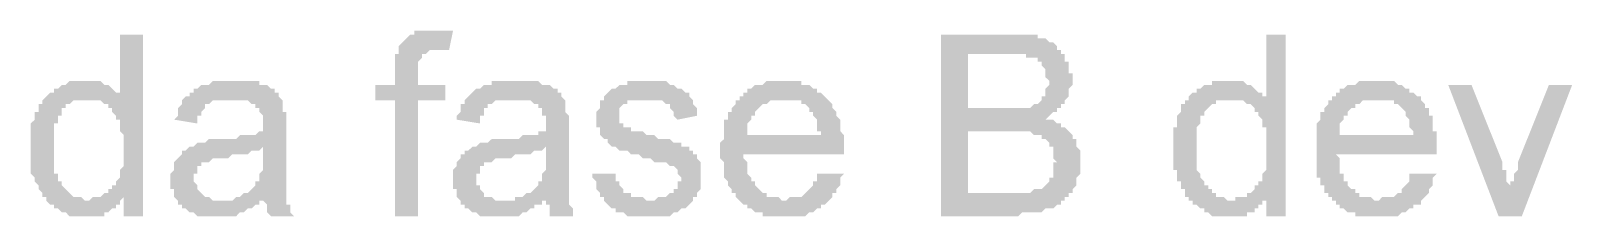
# Model space of a CAD drawing. Header units: millimetres. Extents: x 3949 to 6216, y -1987 to -943.
# Drawn here: x 4998.48 to 5017.91, y -1682.81 to -1680.47 of the extents above; entities that cross this region are included whole.
import ezdxf

# ---------------------------------------------------------------- set-up
doc = ezdxf.new("R2010")
doc.units = ezdxf.units.MM
doc.layers.add('PADRÃO DE ENTRADA', color=7, linetype='Continuous', lineweight=0)

msp = doc.modelspace()

# ---------------------------------------------------------------- hatches: boundary and pattern name
at = {"layer": 'PADRÃO DE ENTRADA', "transparency": 33554559}
h = msp.add_hatch(color=7, dxfattribs=at)
h.paths.add_polyline_path([(4999.65, -1682.81), (4999.65, -1682.566), (4999.601, -1682.615), (4999.601, -1682.615), (4999.601, -1682.664), (4999.552, -1682.664), (4999.552, -1682.712), (4999.503, -1682.712), (4999.503, -1682.712), (4999.455, -1682.761), (4999.455, -1682.761), (4999.406, -1682.761), (4999.406, -1682.81), (4999.357, -1682.81), (4999.308, -1682.81), (4999.308, -1682.81), (4999.259, -1682.81), (4999.259, -1682.81), (4999.21, -1682.81), (4999.162, -1682.81), (4999.162, -1682.81), (4999.113, -1682.81), (4999.064, -1682.81), (4999.064, -1682.81), (4999.015, -1682.81), (4998.966, -1682.81), (4998.966, -1682.81), (4998.918, -1682.761), (4998.918, -1682.761), (4998.869, -1682.761), (4998.82, -1682.712), (4998.82, -1682.712), (4998.82, -1682.712), (4998.771, -1682.712), (4998.771, -1682.664), (4998.722, -1682.664), (4998.722, -1682.664), (4998.673, -1682.615), (4998.673, -1682.615), (4998.673, -1682.566), (4998.625, -1682.566), (4998.625, -1682.517), (4998.576, -1682.468), (4998.576, -1682.468), (4998.576, -1682.419), (4998.576, -1682.419), (4998.527, -1682.371), (4998.527, -1682.371), (4998.527, -1682.322), (4998.527, -1682.322), (4998.478, -1682.273), (4998.478, -1682.224), (4998.478, -1682.224), (4998.478, -1682.175), (4998.478, -1682.127), (4998.478, -1682.127), (4998.478, -1682.078), (4998.478, -1682.029), (4998.478, -1682.029), (4998.478, -1681.98), (4998.478, -1681.98), (4998.478, -1681.931), (4998.478, -1681.882), (4998.478, -1681.882), (4998.478, -1681.834), (4998.478, -1681.785), (4998.478, -1681.785), (4998.478, -1681.736), (4998.478, -1681.687), (4998.478, -1681.687), (4998.478, -1681.638), (4998.527, -1681.59), (4998.527, -1681.59), (4998.527, -1681.541), (4998.527, -1681.541), (4998.527, -1681.492), (4998.576, -1681.492), (4998.576, -1681.443), (4998.576, -1681.394), (4998.625, -1681.394), (4998.625, -1681.345), (4998.625, -1681.345), (4998.673, -1681.297), (4998.673, -1681.297), (4998.722, -1681.248), (4998.722, -1681.248), (4998.771, -1681.248), (4998.771, -1681.199), (4998.771, -1681.199), (4998.82, -1681.199), (4998.869, -1681.15), (4998.869, -1681.15), (4998.918, -1681.15), (4998.918, -1681.15), (4998.966, -1681.101), (4999.015, -1681.101), (4999.015, -1681.101), (4999.064, -1681.101), (4999.064, -1681.101), (4999.113, -1681.101), (4999.162, -1681.101), (4999.162, -1681.101), (4999.21, -1681.101), (4999.21, -1681.101), (4999.259, -1681.101), (4999.308, -1681.101), (4999.308, -1681.101), (4999.357, -1681.101), (4999.406, -1681.15), (4999.406, -1681.15), (4999.406, -1681.15), (4999.455, -1681.15), (4999.503, -1681.199), (4999.503, -1681.199), (4999.552, -1681.248), (4999.552, -1681.248), (4999.601, -1681.248), (4999.601, -1681.297), (4999.601, -1681.297), (4999.601, -1681.297), (4999.601, -1680.515), (4999.894, -1680.515), (4999.894, -1682.81)], flags=0)
h.paths.add_polyline_path([(4998.771, -1681.98), (4998.771, -1681.98), (4998.771, -1682.029), (4998.771, -1682.078), (4998.771, -1682.127), (4998.771, -1682.127), (4998.771, -1682.175), (4998.771, -1682.224), (4998.771, -1682.224), (4998.771, -1682.273), (4998.82, -1682.273), (4998.82, -1682.322), (4998.82, -1682.322), (4998.82, -1682.371), (4998.869, -1682.371), (4998.869, -1682.419), (4998.869, -1682.419), (4998.869, -1682.419), (4998.918, -1682.468), (4998.918, -1682.468), (4998.966, -1682.517), (4998.966, -1682.517), (4999.015, -1682.566), (4999.015, -1682.566), (4999.064, -1682.566), (4999.113, -1682.566), (4999.113, -1682.566), (4999.162, -1682.615), (4999.162, -1682.615), (4999.21, -1682.615), (4999.21, -1682.615), (4999.259, -1682.566), (4999.308, -1682.566), (4999.308, -1682.566), (4999.357, -1682.566), (4999.357, -1682.566), (4999.406, -1682.517), (4999.406, -1682.517), (4999.455, -1682.517), (4999.455, -1682.468), (4999.503, -1682.468), (4999.503, -1682.419), (4999.552, -1682.419), (4999.552, -1682.419), (4999.552, -1682.371), (4999.552, -1682.371), (4999.601, -1682.322), (4999.601, -1682.322), (4999.601, -1682.273), (4999.601, -1682.224), (4999.601, -1682.224), (4999.65, -1682.175), (4999.65, -1682.127), (4999.65, -1682.127), (4999.65, -1682.078), (4999.65, -1682.029), (4999.65, -1681.98), (4999.65, -1681.98), (4999.65, -1681.931), (4999.65, -1681.882), (4999.65, -1681.882), (4999.65, -1681.834), (4999.65, -1681.785), (4999.65, -1681.785), (4999.601, -1681.736), (4999.601, -1681.687), (4999.601, -1681.687), (4999.601, -1681.638), (4999.601, -1681.59), (4999.552, -1681.59), (4999.552, -1681.541), (4999.552, -1681.541), (4999.552, -1681.541), (4999.503, -1681.492), (4999.503, -1681.492), (4999.503, -1681.443), (4999.455, -1681.443), (4999.455, -1681.394), (4999.406, -1681.394), (4999.406, -1681.394), (4999.357, -1681.345), (4999.357, -1681.345), (4999.308, -1681.345), (4999.259, -1681.345), (4999.259, -1681.345), (4999.21, -1681.345), (4999.21, -1681.345), (4999.21, -1681.345), (4999.162, -1681.345), (4999.113, -1681.345), (4999.113, -1681.345), (4999.064, -1681.345), (4999.015, -1681.345), (4999.015, -1681.345), (4998.966, -1681.394), (4998.966, -1681.394), (4998.918, -1681.394), (4998.918, -1681.443), (4998.869, -1681.443), (4998.869, -1681.492), (4998.869, -1681.492), (4998.869, -1681.541), (4998.82, -1681.541), (4998.82, -1681.541), (4998.82, -1681.59), (4998.82, -1681.638), (4998.771, -1681.638), (4998.771, -1681.687), (4998.771, -1681.687), (4998.771, -1681.736), (4998.771, -1681.785), (4998.771, -1681.785), (4998.771, -1681.834), (4998.771, -1681.882), (4998.771, -1681.931), (4998.771, -1681.931), (4998.771, -1681.98)], flags=0)
for points in [[(5003.067, -1682.81), (5003.067, -1681.345), (5002.823, -1681.345), (5002.823, -1681.15), (5003.067, -1681.15), (5003.067, -1680.955), (5003.067, -1680.906), (5003.067, -1680.857), (5003.067, -1680.857), (5003.067, -1680.808), (5003.067, -1680.76), (5003.116, -1680.76), (5003.116, -1680.711), (5003.116, -1680.711), (5003.116, -1680.662), (5003.116, -1680.662), (5003.165, -1680.613), (5003.165, -1680.613), (5003.214, -1680.564), (5003.214, -1680.564), (5003.263, -1680.515), (5003.263, -1680.515), (5003.263, -1680.515), (5003.311, -1680.515), (5003.311, -1680.467), (5003.36, -1680.467), (5003.36, -1680.467), (5003.409, -1680.467), (5003.458, -1680.467), (5003.507, -1680.467), (5003.507, -1680.467), (5003.555, -1680.467), (5003.555, -1680.467), (5003.604, -1680.467), (5003.604, -1680.467), (5003.653, -1680.467), (5003.702, -1680.467), (5003.702, -1680.467), (5003.751, -1680.467), (5003.8, -1680.467), (5003.8, -1680.467), (5003.751, -1680.711), (5003.702, -1680.711), (5003.702, -1680.711), (5003.653, -1680.711), (5003.653, -1680.711), (5003.604, -1680.711), (5003.604, -1680.711), (5003.555, -1680.711), (5003.507, -1680.711), (5003.507, -1680.711), (5003.458, -1680.76), (5003.458, -1680.76), (5003.409, -1680.76), (5003.409, -1680.76), (5003.409, -1680.808), (5003.409, -1680.808), (5003.36, -1680.857), (5003.36, -1680.857), (5003.36, -1680.906), (5003.36, -1680.955), (5003.36, -1680.955), (5003.36, -1681.15), (5003.702, -1681.15), (5003.702, -1681.345), (5003.36, -1681.345), (5003.36, -1682.81)], [(5005.557, -1682.273), (5005.85, -1682.273), (5005.85, -1682.273), (5005.85, -1682.322), (5005.85, -1682.371), (5005.899, -1682.371), (5005.899, -1682.419), (5005.899, -1682.419), (5005.948, -1682.468), (5005.948, -1682.468), (5005.948, -1682.517), (5005.997, -1682.517), (5005.997, -1682.517), (5006.045, -1682.517), (5006.045, -1682.566), (5006.094, -1682.566), (5006.094, -1682.566), (5006.143, -1682.566), (5006.143, -1682.566), (5006.192, -1682.566), (5006.241, -1682.615), (5006.289, -1682.615), (5006.289, -1682.615), (5006.338, -1682.615), (5006.338, -1682.615), (5006.387, -1682.566), (5006.436, -1682.566), (5006.436, -1682.566), (5006.485, -1682.566), (5006.485, -1682.566), (5006.534, -1682.517), (5006.534, -1682.517), (5006.582, -1682.517), (5006.582, -1682.468), (5006.631, -1682.468), (5006.631, -1682.419), (5006.631, -1682.419), (5006.631, -1682.371), (5006.68, -1682.371), (5006.68, -1682.322), (5006.68, -1682.322), (5006.631, -1682.273), (5006.631, -1682.224), (5006.631, -1682.224), (5006.582, -1682.175), (5006.582, -1682.175), (5006.582, -1682.175), (5006.534, -1682.175), (5006.534, -1682.175), (5006.485, -1682.127), (5006.485, -1682.127), (5006.436, -1682.127), (5006.387, -1682.127), (5006.338, -1682.127), (5006.289, -1682.078), (5006.289, -1682.078), (5006.241, -1682.078), (5006.192, -1682.078), (5006.143, -1682.029), (5006.143, -1682.029), (5006.094, -1682.029), (5006.045, -1682.029), (5006.045, -1682.029), (5005.997, -1681.98), (5005.948, -1681.98), (5005.948, -1681.98), (5005.899, -1681.98), (5005.899, -1681.98), (5005.899, -1681.98), (5005.85, -1681.931), (5005.85, -1681.931), (5005.85, -1681.931), (5005.801, -1681.931), (5005.752, -1681.882), (5005.752, -1681.882), (5005.752, -1681.834), (5005.704, -1681.834), (5005.704, -1681.834), (5005.655, -1681.785), (5005.655, -1681.785), (5005.655, -1681.736), (5005.655, -1681.687), (5005.606, -1681.687), (5005.606, -1681.638), (5005.606, -1681.59), (5005.606, -1681.59), (5005.606, -1681.59), (5005.606, -1681.541), (5005.606, -1681.492), (5005.606, -1681.492), (5005.655, -1681.443), (5005.655, -1681.394), (5005.655, -1681.394), (5005.655, -1681.345), (5005.704, -1681.345), (5005.704, -1681.297), (5005.704, -1681.297), (5005.752, -1681.248), (5005.752, -1681.248), (5005.801, -1681.199), (5005.801, -1681.199), (5005.85, -1681.199), (5005.85, -1681.199), (5005.899, -1681.15), (5005.899, -1681.15), (5005.948, -1681.15), (5005.997, -1681.15), (5005.997, -1681.101), (5005.997, -1681.101), (5006.045, -1681.101), (5006.094, -1681.101), (5006.094, -1681.101), (5006.143, -1681.101), (5006.192, -1681.101), (5006.192, -1681.101), (5006.241, -1681.101), (5006.241, -1681.101), (5006.289, -1681.101), (5006.338, -1681.101), (5006.387, -1681.101), (5006.387, -1681.101), (5006.436, -1681.101), (5006.436, -1681.101), (5006.485, -1681.101), (5006.534, -1681.15), (5006.534, -1681.15), (5006.582, -1681.15), (5006.582, -1681.15), (5006.631, -1681.199), (5006.68, -1681.199), (5006.68, -1681.199), (5006.729, -1681.248), (5006.729, -1681.248), (5006.778, -1681.248), (5006.778, -1681.297), (5006.778, -1681.297), (5006.826, -1681.345), (5006.826, -1681.345), (5006.826, -1681.394), (5006.826, -1681.394), (5006.875, -1681.443), (5006.875, -1681.443), (5006.875, -1681.492), (5006.875, -1681.541), (5006.875, -1681.541), (5006.631, -1681.59), (5006.582, -1681.541), (5006.582, -1681.541), (5006.582, -1681.492), (5006.582, -1681.492), (5006.534, -1681.443), (5006.534, -1681.443), (5006.534, -1681.394), (5006.485, -1681.394), (5006.485, -1681.394), (5006.436, -1681.345), (5006.436, -1681.345), (5006.387, -1681.345), (5006.387, -1681.345), (5006.338, -1681.345), (5006.289, -1681.345), (5006.289, -1681.345), (5006.241, -1681.345), (5006.192, -1681.345), (5006.192, -1681.345), (5006.143, -1681.345), (5006.094, -1681.345), (5006.045, -1681.345), (5006.045, -1681.345), (5005.997, -1681.345), (5005.997, -1681.394), (5005.997, -1681.394), (5005.948, -1681.394), (5005.948, -1681.394), (5005.899, -1681.443), (5005.899, -1681.443), (5005.899, -1681.492), (5005.899, -1681.492), (5005.899, -1681.541), (5005.899, -1681.59), (5005.899, -1681.59), (5005.899, -1681.638), (5005.899, -1681.638), (5005.948, -1681.638), (5005.948, -1681.687), (5005.997, -1681.687), (5006.045, -1681.687), (5006.045, -1681.687), (5006.045, -1681.736), (5006.045, -1681.736), (5006.094, -1681.736), (5006.094, -1681.736), (5006.143, -1681.736), (5006.192, -1681.736), (5006.241, -1681.785), (5006.289, -1681.785), (5006.289, -1681.785), (5006.338, -1681.785), (5006.338, -1681.785), (5006.387, -1681.834), (5006.436, -1681.834), (5006.485, -1681.834), (5006.485, -1681.834), (5006.534, -1681.834), (5006.582, -1681.882), (5006.582, -1681.882), (5006.631, -1681.882), (5006.631, -1681.882), (5006.68, -1681.882), (5006.68, -1681.882), (5006.68, -1681.931), (5006.729, -1681.931), (5006.778, -1681.931), (5006.778, -1681.98), (5006.826, -1681.98), (5006.826, -1681.98), (5006.826, -1682.029), (5006.875, -1682.029), (5006.875, -1682.078), (5006.875, -1682.078), (5006.924, -1682.127), (5006.924, -1682.127), (5006.924, -1682.175), (5006.924, -1682.175), (5006.924, -1682.224), (5006.924, -1682.273), (5006.924, -1682.322), (5006.924, -1682.322), (5006.924, -1682.322), (5006.924, -1682.371), (5006.924, -1682.371), (5006.924, -1682.419), (5006.924, -1682.468), (5006.924, -1682.468), (5006.875, -1682.517), (5006.875, -1682.517), (5006.875, -1682.566), (5006.826, -1682.566), (5006.826, -1682.615), (5006.826, -1682.615), (5006.778, -1682.664), (5006.778, -1682.664), (5006.729, -1682.712), (5006.729, -1682.712), (5006.68, -1682.712), (5006.631, -1682.761), (5006.631, -1682.761), (5006.582, -1682.761), (5006.582, -1682.761), (5006.534, -1682.81), (5006.534, -1682.81), (5006.485, -1682.81), (5006.436, -1682.81), (5006.436, -1682.81), (5006.387, -1682.81), (5006.338, -1682.81), (5006.338, -1682.81), (5006.289, -1682.81), (5006.289, -1682.81), (5006.241, -1682.81), (5006.192, -1682.81), (5006.143, -1682.81), (5006.143, -1682.81), (5006.094, -1682.81), (5006.045, -1682.81), (5006.045, -1682.81), (5005.997, -1682.81), (5005.948, -1682.761), (5005.948, -1682.761), (5005.899, -1682.761), (5005.899, -1682.761), (5005.85, -1682.761), (5005.85, -1682.712), (5005.801, -1682.712), (5005.801, -1682.712), (5005.801, -1682.712), (5005.752, -1682.664), (5005.752, -1682.664), (5005.704, -1682.615), (5005.704, -1682.615), (5005.704, -1682.566), (5005.655, -1682.566), (5005.655, -1682.517), (5005.655, -1682.517), (5005.606, -1682.468), (5005.606, -1682.468), (5005.606, -1682.419), (5005.606, -1682.371), (5005.606, -1682.371), (5005.557, -1682.322), (5005.557, -1682.273)], [(5016.981, -1682.81), (5016.346, -1681.15), (5016.639, -1681.15), (5017.03, -1682.127), (5017.03, -1682.175), (5017.03, -1682.175), (5017.03, -1682.224), (5017.079, -1682.224), (5017.079, -1682.273), (5017.079, -1682.322), (5017.079, -1682.322), (5017.079, -1682.371), (5017.128, -1682.419), (5017.128, -1682.419), (5017.128, -1682.468), (5017.128, -1682.419), (5017.128, -1682.419), (5017.128, -1682.371), (5017.176, -1682.371), (5017.176, -1682.322), (5017.176, -1682.273), (5017.176, -1682.273), (5017.225, -1682.224), (5017.225, -1682.175), (5017.225, -1682.175), (5017.225, -1682.127), (5017.616, -1681.15), (5017.909, -1681.15), (5017.274, -1682.81)]]:
    msp.add_hatch(color=7, dxfattribs=at).paths.add_polyline_path(points)
h = msp.add_hatch(color=7, dxfattribs=at)
h.paths.add_polyline_path([(5009.951, -1682.81), (5009.951, -1680.515), (5010.83, -1680.515), (5010.879, -1680.515), (5010.927, -1680.515), (5010.927, -1680.515), (5010.976, -1680.515), (5011.025, -1680.515), (5011.025, -1680.515), (5011.074, -1680.515), (5011.123, -1680.515), (5011.123, -1680.515), (5011.171, -1680.515), (5011.171, -1680.564), (5011.22, -1680.564), (5011.22, -1680.564), (5011.269, -1680.564), (5011.269, -1680.564), (5011.318, -1680.613), (5011.318, -1680.613), (5011.367, -1680.613), (5011.416, -1680.662), (5011.416, -1680.662), (5011.416, -1680.711), (5011.464, -1680.711), (5011.464, -1680.76), (5011.513, -1680.76), (5011.513, -1680.76), (5011.513, -1680.808), (5011.513, -1680.857), (5011.562, -1680.857), (5011.562, -1680.906), (5011.562, -1680.906), (5011.562, -1680.955), (5011.562, -1681.004), (5011.611, -1681.004), (5011.611, -1681.053), (5011.611, -1681.101), (5011.611, -1681.101), (5011.611, -1681.101), (5011.611, -1681.15), (5011.562, -1681.199), (5011.562, -1681.199), (5011.562, -1681.248), (5011.562, -1681.248), (5011.562, -1681.297), (5011.513, -1681.345), (5011.513, -1681.345), (5011.513, -1681.345), (5011.513, -1681.394), (5011.464, -1681.394), (5011.464, -1681.443), (5011.416, -1681.443), (5011.416, -1681.492), (5011.416, -1681.492), (5011.367, -1681.492), (5011.318, -1681.541), (5011.318, -1681.541), (5011.269, -1681.59), (5011.269, -1681.59), (5011.318, -1681.59), (5011.318, -1681.59), (5011.367, -1681.59), (5011.416, -1681.638), (5011.416, -1681.638), (5011.464, -1681.638), (5011.464, -1681.687), (5011.513, -1681.687), (5011.513, -1681.687), (5011.562, -1681.736), (5011.562, -1681.736), (5011.611, -1681.785), (5011.611, -1681.785), (5011.611, -1681.785), (5011.611, -1681.834), (5011.66, -1681.834), (5011.66, -1681.882), (5011.66, -1681.931), (5011.66, -1681.931), (5011.708, -1681.98), (5011.708, -1681.98), (5011.708, -1682.029), (5011.708, -1682.078), (5011.708, -1682.078), (5011.708, -1682.127), (5011.708, -1682.175), (5011.708, -1682.175), (5011.708, -1682.224), (5011.708, -1682.273), (5011.708, -1682.273), (5011.66, -1682.322), (5011.66, -1682.322), (5011.66, -1682.371), (5011.66, -1682.419), (5011.66, -1682.419), (5011.611, -1682.468), (5011.611, -1682.468), (5011.611, -1682.517), (5011.562, -1682.517), (5011.562, -1682.566), (5011.513, -1682.566), (5011.513, -1682.615), (5011.464, -1682.615), (5011.464, -1682.615), (5011.464, -1682.664), (5011.416, -1682.664), (5011.416, -1682.664), (5011.367, -1682.712), (5011.318, -1682.712), (5011.318, -1682.712), (5011.269, -1682.712), (5011.22, -1682.761), (5011.22, -1682.761), (5011.171, -1682.761), (5011.171, -1682.761), (5011.123, -1682.761), (5011.123, -1682.761), (5011.074, -1682.761), (5011.025, -1682.761), (5011.025, -1682.761), (5010.976, -1682.761), (5010.927, -1682.81), (5010.927, -1682.81), (5010.879, -1682.81), (5010.83, -1682.81)], flags=0)
h.paths.add_polyline_path([(5010.293, -1681.443), (5010.781, -1681.443), (5010.83, -1681.443), (5010.879, -1681.443), (5010.879, -1681.443), (5010.927, -1681.443), (5010.976, -1681.443), (5010.976, -1681.443), (5011.025, -1681.443), (5011.025, -1681.443), (5011.074, -1681.443), (5011.074, -1681.443), (5011.074, -1681.443), (5011.123, -1681.394), (5011.171, -1681.394), (5011.171, -1681.394), (5011.22, -1681.345), (5011.22, -1681.345), (5011.22, -1681.297), (5011.269, -1681.297), (5011.269, -1681.248), (5011.269, -1681.248), (5011.269, -1681.199), (5011.269, -1681.199), (5011.318, -1681.15), (5011.318, -1681.101), (5011.318, -1681.101), (5011.269, -1681.053), (5011.269, -1681.004), (5011.269, -1681.004), (5011.269, -1680.955), (5011.269, -1680.955), (5011.22, -1680.906), (5011.22, -1680.906), (5011.22, -1680.857), (5011.171, -1680.857), (5011.171, -1680.808), (5011.123, -1680.808), (5011.074, -1680.808), (5011.074, -1680.808), (5011.074, -1680.808), (5011.025, -1680.808), (5011.025, -1680.76), (5010.976, -1680.76), (5010.976, -1680.76), (5010.927, -1680.76), (5010.879, -1680.76), (5010.879, -1680.76), (5010.83, -1680.76), (5010.781, -1680.76), (5010.732, -1680.76), (5010.293, -1680.76)], flags=0)
h.paths.add_polyline_path([(5010.293, -1682.517), (5010.83, -1682.517), (5010.879, -1682.517), (5010.927, -1682.517), (5010.976, -1682.517), (5010.976, -1682.517), (5011.025, -1682.517), (5011.025, -1682.517), (5011.074, -1682.517), (5011.074, -1682.517), (5011.123, -1682.468), (5011.171, -1682.468), (5011.171, -1682.468), (5011.22, -1682.468), (5011.22, -1682.468), (5011.269, -1682.419), (5011.269, -1682.419), (5011.318, -1682.371), (5011.318, -1682.371), (5011.318, -1682.322), (5011.367, -1682.322), (5011.367, -1682.273), (5011.367, -1682.273), (5011.367, -1682.224), (5011.367, -1682.175), (5011.367, -1682.175), (5011.367, -1682.127), (5011.416, -1682.127), (5011.367, -1682.078), (5011.367, -1682.078), (5011.367, -1682.029), (5011.367, -1681.98), (5011.367, -1681.98), (5011.367, -1681.931), (5011.318, -1681.931), (5011.318, -1681.882), (5011.318, -1681.882), (5011.269, -1681.834), (5011.269, -1681.834), (5011.22, -1681.834), (5011.22, -1681.785), (5011.171, -1681.785), (5011.171, -1681.785), (5011.123, -1681.785), (5011.123, -1681.785), (5011.074, -1681.736), (5011.074, -1681.736), (5011.025, -1681.736), (5011.025, -1681.736), (5010.976, -1681.736), (5010.927, -1681.736), (5010.927, -1681.736), (5010.879, -1681.736), (5010.83, -1681.736), (5010.83, -1681.736), (5010.293, -1681.736)], flags=0)
h = msp.add_hatch(color=7, dxfattribs=at)
h.paths.add_polyline_path([(5014.052, -1682.81), (5014.052, -1682.566), (5014.052, -1682.615), (5014.003, -1682.615), (5014.003, -1682.664), (5013.954, -1682.664), (5013.954, -1682.712), (5013.954, -1682.712), (5013.905, -1682.712), (5013.905, -1682.761), (5013.857, -1682.761), (5013.808, -1682.761), (5013.808, -1682.81), (5013.759, -1682.81), (5013.759, -1682.81), (5013.71, -1682.81), (5013.661, -1682.81), (5013.661, -1682.81), (5013.612, -1682.81), (5013.612, -1682.81), (5013.564, -1682.81), (5013.515, -1682.81), (5013.515, -1682.81), (5013.466, -1682.81), (5013.417, -1682.81), (5013.417, -1682.81), (5013.368, -1682.81), (5013.32, -1682.761), (5013.32, -1682.761), (5013.271, -1682.761), (5013.271, -1682.712), (5013.222, -1682.712), (5013.222, -1682.712), (5013.222, -1682.712), (5013.173, -1682.664), (5013.173, -1682.664), (5013.124, -1682.664), (5013.124, -1682.615), (5013.075, -1682.615), (5013.075, -1682.566), (5013.027, -1682.566), (5013.027, -1682.517), (5013.027, -1682.468), (5012.978, -1682.468), (5012.978, -1682.419), (5012.978, -1682.419), (5012.978, -1682.371), (5012.929, -1682.371), (5012.929, -1682.322), (5012.929, -1682.322), (5012.929, -1682.273), (5012.929, -1682.224), (5012.88, -1682.224), (5012.88, -1682.175), (5012.88, -1682.127), (5012.88, -1682.127), (5012.88, -1682.078), (5012.88, -1682.029), (5012.88, -1682.029), (5012.88, -1681.98), (5012.88, -1681.98), (5012.88, -1681.931), (5012.88, -1681.882), (5012.88, -1681.882), (5012.88, -1681.834), (5012.88, -1681.785), (5012.88, -1681.785), (5012.88, -1681.736), (5012.88, -1681.687), (5012.929, -1681.687), (5012.929, -1681.638), (5012.929, -1681.59), (5012.929, -1681.59), (5012.929, -1681.541), (5012.929, -1681.541), (5012.978, -1681.492), (5012.978, -1681.492), (5012.978, -1681.443), (5012.978, -1681.394), (5013.027, -1681.394), (5013.027, -1681.345), (5013.075, -1681.345), (5013.075, -1681.297), (5013.075, -1681.297), (5013.124, -1681.248), (5013.124, -1681.248), (5013.173, -1681.248), (5013.173, -1681.199), (5013.222, -1681.199), (5013.222, -1681.199), (5013.271, -1681.15), (5013.271, -1681.15), (5013.32, -1681.15), (5013.368, -1681.15), (5013.368, -1681.101), (5013.417, -1681.101), (5013.417, -1681.101), (5013.466, -1681.101), (5013.515, -1681.101), (5013.515, -1681.101), (5013.564, -1681.101), (5013.564, -1681.101), (5013.612, -1681.101), (5013.661, -1681.101), (5013.661, -1681.101), (5013.71, -1681.101), (5013.759, -1681.101), (5013.759, -1681.101), (5013.808, -1681.15), (5013.808, -1681.15), (5013.857, -1681.15), (5013.857, -1681.15), (5013.905, -1681.199), (5013.905, -1681.199), (5013.954, -1681.248), (5013.954, -1681.248), (5014.003, -1681.248), (5014.003, -1681.297), (5014.052, -1681.297), (5014.052, -1681.297), (5014.052, -1680.515), (5014.296, -1680.515), (5014.296, -1682.81)], flags=0)
h.paths.add_polyline_path([(5013.173, -1681.98), (5013.173, -1681.98), (5013.173, -1682.029), (5013.173, -1682.078), (5013.173, -1682.127), (5013.173, -1682.127), (5013.173, -1682.175), (5013.173, -1682.224), (5013.173, -1682.224), (5013.222, -1682.273), (5013.222, -1682.273), (5013.222, -1682.322), (5013.222, -1682.322), (5013.271, -1682.371), (5013.271, -1682.371), (5013.271, -1682.419), (5013.32, -1682.419), (5013.32, -1682.419), (5013.32, -1682.468), (5013.368, -1682.468), (5013.368, -1682.517), (5013.417, -1682.517), (5013.417, -1682.566), (5013.466, -1682.566), (5013.466, -1682.566), (5013.515, -1682.566), (5013.515, -1682.566), (5013.564, -1682.615), (5013.612, -1682.615), (5013.612, -1682.615), (5013.661, -1682.615), (5013.661, -1682.566), (5013.71, -1682.566), (5013.759, -1682.566), (5013.759, -1682.566), (5013.808, -1682.566), (5013.808, -1682.517), (5013.857, -1682.517), (5013.857, -1682.517), (5013.905, -1682.468), (5013.905, -1682.468), (5013.905, -1682.419), (5013.954, -1682.419), (5013.954, -1682.419), (5013.954, -1682.371), (5014.003, -1682.371), (5014.003, -1682.322), (5014.003, -1682.322), (5014.003, -1682.273), (5014.052, -1682.224), (5014.052, -1682.224), (5014.052, -1682.175), (5014.052, -1682.127), (5014.052, -1682.127), (5014.052, -1682.078), (5014.052, -1682.029), (5014.052, -1681.98), (5014.052, -1681.98), (5014.052, -1681.931), (5014.052, -1681.882), (5014.052, -1681.882), (5014.052, -1681.834), (5014.052, -1681.785), (5014.052, -1681.785), (5014.052, -1681.736), (5014.052, -1681.687), (5014.003, -1681.687), (5014.003, -1681.638), (5014.003, -1681.59), (5014.003, -1681.59), (5013.954, -1681.541), (5013.954, -1681.541), (5013.954, -1681.541), (5013.954, -1681.492), (5013.905, -1681.492), (5013.905, -1681.443), (5013.905, -1681.443), (5013.857, -1681.394), (5013.857, -1681.394), (5013.808, -1681.394), (5013.759, -1681.345), (5013.759, -1681.345), (5013.71, -1681.345), (5013.71, -1681.345), (5013.661, -1681.345), (5013.612, -1681.345), (5013.612, -1681.345), (5013.612, -1681.345), (5013.564, -1681.345), (5013.564, -1681.345), (5013.515, -1681.345), (5013.466, -1681.345), (5013.466, -1681.345), (5013.417, -1681.345), (5013.417, -1681.394), (5013.368, -1681.394), (5013.368, -1681.394), (5013.32, -1681.443), (5013.32, -1681.443), (5013.271, -1681.492), (5013.271, -1681.492), (5013.271, -1681.541), (5013.271, -1681.541), (5013.222, -1681.541), (5013.222, -1681.59), (5013.222, -1681.638), (5013.222, -1681.638), (5013.173, -1681.687), (5013.173, -1681.687), (5013.173, -1681.736), (5013.173, -1681.785), (5013.173, -1681.785), (5013.173, -1681.834), (5013.173, -1681.882), (5013.173, -1681.931), (5013.173, -1681.931), (5013.173, -1681.98)], flags=0)
h = msp.add_hatch(color=7, dxfattribs=at)
h.paths.add_polyline_path([(5001.407, -1682.566), (5001.407, -1682.615), (5001.359, -1682.615), (5001.359, -1682.664), (5001.31, -1682.664), (5001.31, -1682.664), (5001.261, -1682.712), (5001.212, -1682.712), (5001.212, -1682.712), (5001.163, -1682.761), (5001.163, -1682.761), (5001.114, -1682.761), (5001.114, -1682.761), (5001.114, -1682.761), (5001.066, -1682.81), (5001.017, -1682.81), (5001.017, -1682.81), (5000.968, -1682.81), (5000.919, -1682.81), (5000.919, -1682.81), (5000.87, -1682.81), (5000.87, -1682.81), (5000.822, -1682.81), (5000.773, -1682.81), (5000.724, -1682.81), (5000.724, -1682.81), (5000.675, -1682.81), (5000.626, -1682.81), (5000.626, -1682.81), (5000.577, -1682.81), (5000.529, -1682.761), (5000.529, -1682.761), (5000.48, -1682.761), (5000.48, -1682.761), (5000.431, -1682.712), (5000.431, -1682.712), (5000.382, -1682.712), (5000.382, -1682.712), (5000.382, -1682.664), (5000.333, -1682.664), (5000.333, -1682.615), (5000.333, -1682.615), (5000.285, -1682.566), (5000.285, -1682.566), (5000.285, -1682.517), (5000.285, -1682.468), (5000.236, -1682.468), (5000.236, -1682.419), (5000.236, -1682.371), (5000.236, -1682.371), (5000.236, -1682.371), (5000.236, -1682.322), (5000.236, -1682.273), (5000.236, -1682.273), (5000.285, -1682.224), (5000.285, -1682.175), (5000.285, -1682.175), (5000.285, -1682.127), (5000.285, -1682.127), (5000.333, -1682.078), (5000.333, -1682.078), (5000.382, -1682.029), (5000.382, -1682.029), (5000.382, -1681.98), (5000.431, -1681.98), (5000.431, -1681.98), (5000.48, -1681.931), (5000.48, -1681.931), (5000.529, -1681.931), (5000.577, -1681.882), (5000.577, -1681.882), (5000.626, -1681.882), (5000.626, -1681.882), (5000.675, -1681.882), (5000.675, -1681.882), (5000.724, -1681.834), (5000.773, -1681.834), (5000.773, -1681.834), (5000.822, -1681.834), (5000.87, -1681.834), (5000.919, -1681.834), (5000.919, -1681.834), (5000.968, -1681.834), (5001.017, -1681.834), (5001.066, -1681.834), (5001.114, -1681.785), (5001.114, -1681.785), (5001.163, -1681.785), (5001.212, -1681.785), (5001.212, -1681.785), (5001.261, -1681.785), (5001.261, -1681.785), (5001.31, -1681.785), (5001.359, -1681.736), (5001.359, -1681.736), (5001.359, -1681.736), (5001.407, -1681.736), (5001.407, -1681.687), (5001.407, -1681.687), (5001.407, -1681.638), (5001.407, -1681.638), (5001.407, -1681.59), (5001.407, -1681.541), (5001.407, -1681.541), (5001.359, -1681.492), (5001.359, -1681.492), (5001.359, -1681.443), (5001.31, -1681.443), (5001.31, -1681.443), (5001.31, -1681.394), (5001.261, -1681.394), (5001.261, -1681.394), (5001.212, -1681.345), (5001.212, -1681.345), (5001.163, -1681.345), (5001.163, -1681.345), (5001.114, -1681.345), (5001.066, -1681.345), (5001.017, -1681.345), (5001.017, -1681.345), (5000.968, -1681.345), (5000.919, -1681.345), (5000.87, -1681.345), (5000.87, -1681.345), (5000.822, -1681.345), (5000.822, -1681.345), (5000.773, -1681.345), (5000.724, -1681.394), (5000.724, -1681.394), (5000.724, -1681.394), (5000.675, -1681.394), (5000.675, -1681.443), (5000.675, -1681.443), (5000.626, -1681.492), (5000.626, -1681.492), (5000.626, -1681.541), (5000.577, -1681.541), (5000.577, -1681.59), (5000.577, -1681.638), (5000.577, -1681.638), (5000.285, -1681.59), (5000.285, -1681.59), (5000.333, -1681.541), (5000.333, -1681.492), (5000.333, -1681.492), (5000.333, -1681.443), (5000.382, -1681.394), (5000.382, -1681.394), (5000.382, -1681.345), (5000.382, -1681.345), (5000.431, -1681.297), (5000.431, -1681.297), (5000.48, -1681.297), (5000.48, -1681.248), (5000.529, -1681.248), (5000.529, -1681.199), (5000.577, -1681.199), (5000.577, -1681.199), (5000.626, -1681.15), (5000.626, -1681.15), (5000.675, -1681.15), (5000.675, -1681.15), (5000.724, -1681.15), (5000.773, -1681.101), (5000.773, -1681.101), (5000.822, -1681.101), (5000.822, -1681.101), (5000.87, -1681.101), (5000.919, -1681.101), (5000.919, -1681.101), (5000.968, -1681.101), (5001.017, -1681.101), (5001.066, -1681.101), (5001.066, -1681.101), (5001.114, -1681.101), (5001.163, -1681.101), (5001.212, -1681.101), (5001.212, -1681.101), (5001.261, -1681.101), (5001.261, -1681.101), (5001.31, -1681.101), (5001.359, -1681.101), (5001.359, -1681.15), (5001.407, -1681.15), (5001.407, -1681.15), (5001.456, -1681.15), (5001.505, -1681.199), (5001.505, -1681.199), (5001.554, -1681.199), (5001.554, -1681.248), (5001.603, -1681.248), (5001.603, -1681.248), (5001.603, -1681.297), (5001.603, -1681.297), (5001.651, -1681.345), (5001.651, -1681.394), (5001.651, -1681.394), (5001.651, -1681.443), (5001.651, -1681.443), (5001.651, -1681.492), (5001.7, -1681.492), (5001.7, -1681.541), (5001.7, -1681.541), (5001.7, -1681.59), (5001.7, -1681.638), (5001.7, -1681.687), (5001.7, -1681.736), (5001.7, -1681.736), (5001.7, -1682.078), (5001.7, -1682.127), (5001.7, -1682.175), (5001.7, -1682.224), (5001.7, -1682.273), (5001.7, -1682.322), (5001.7, -1682.371), (5001.7, -1682.371), (5001.7, -1682.419), (5001.7, -1682.468), (5001.7, -1682.468), (5001.7, -1682.517), (5001.7, -1682.517), (5001.7, -1682.566), (5001.7, -1682.566), (5001.7, -1682.566), (5001.7, -1682.566), (5001.7, -1682.615), (5001.7, -1682.664), (5001.749, -1682.664), (5001.749, -1682.712), (5001.749, -1682.761), (5001.749, -1682.761), (5001.798, -1682.81), (5001.505, -1682.81), (5001.456, -1682.761), (5001.456, -1682.712), (5001.456, -1682.712), (5001.456, -1682.664), (5001.456, -1682.664), (5001.407, -1682.615), (5001.407, -1682.566)], flags=0)
h.paths.add_polyline_path([(5001.407, -1681.931), (5001.359, -1681.98), (5001.359, -1681.98), (5001.31, -1681.98), (5001.31, -1681.98), (5001.261, -1681.98), (5001.261, -1681.98), (5001.212, -1682.029), (5001.212, -1682.029), (5001.163, -1682.029), (5001.114, -1682.029), (5001.066, -1682.029), (5001.066, -1682.029), (5001.017, -1682.029), (5000.968, -1682.078), (5000.919, -1682.078), (5000.919, -1682.078), (5000.87, -1682.078), (5000.822, -1682.078), (5000.773, -1682.078), (5000.773, -1682.078), (5000.724, -1682.127), (5000.724, -1682.127), (5000.675, -1682.127), (5000.675, -1682.127), (5000.626, -1682.127), (5000.626, -1682.175), (5000.577, -1682.175), (5000.577, -1682.224), (5000.577, -1682.224), (5000.577, -1682.273), (5000.529, -1682.273), (5000.529, -1682.322), (5000.529, -1682.322), (5000.529, -1682.371), (5000.577, -1682.419), (5000.577, -1682.419), (5000.577, -1682.468), (5000.577, -1682.468), (5000.626, -1682.517), (5000.626, -1682.517), (5000.675, -1682.566), (5000.675, -1682.566), (5000.724, -1682.566), (5000.724, -1682.566), (5000.773, -1682.615), (5000.773, -1682.615), (5000.822, -1682.615), (5000.87, -1682.615), (5000.87, -1682.615), (5000.919, -1682.615), (5000.968, -1682.615), (5000.968, -1682.615), (5001.017, -1682.615), (5001.066, -1682.566), (5001.066, -1682.566), (5001.114, -1682.566), (5001.114, -1682.566), (5001.163, -1682.517), (5001.163, -1682.517), (5001.212, -1682.517), (5001.212, -1682.517), (5001.261, -1682.468), (5001.261, -1682.468), (5001.31, -1682.419), (5001.31, -1682.419), (5001.31, -1682.371), (5001.359, -1682.371), (5001.359, -1682.322), (5001.359, -1682.322), (5001.359, -1682.273), (5001.359, -1682.273), (5001.407, -1682.224), (5001.407, -1682.224), (5001.407, -1682.175), (5001.407, -1682.127), (5001.407, -1682.078), (5001.407, -1682.078), (5001.407, -1682.078)], flags=0)
h = msp.add_hatch(color=7, dxfattribs=at)
h.paths.add_polyline_path([(5004.971, -1682.566), (5004.971, -1682.615), (5004.922, -1682.615), (5004.922, -1682.664), (5004.874, -1682.664), (5004.825, -1682.664), (5004.825, -1682.712), (5004.776, -1682.712), (5004.776, -1682.712), (5004.727, -1682.761), (5004.727, -1682.761), (5004.678, -1682.761), (5004.678, -1682.761), (5004.678, -1682.761), (5004.63, -1682.81), (5004.581, -1682.81), (5004.581, -1682.81), (5004.532, -1682.81), (5004.483, -1682.81), (5004.483, -1682.81), (5004.434, -1682.81), (5004.385, -1682.81), (5004.385, -1682.81), (5004.337, -1682.81), (5004.288, -1682.81), (5004.288, -1682.81), (5004.239, -1682.81), (5004.19, -1682.81), (5004.19, -1682.81), (5004.141, -1682.81), (5004.093, -1682.761), (5004.093, -1682.761), (5004.044, -1682.761), (5004.044, -1682.761), (5003.995, -1682.712), (5003.995, -1682.712), (5003.946, -1682.712), (5003.946, -1682.712), (5003.946, -1682.664), (5003.897, -1682.664), (5003.897, -1682.615), (5003.897, -1682.615), (5003.848, -1682.566), (5003.848, -1682.566), (5003.848, -1682.517), (5003.848, -1682.468), (5003.8, -1682.468), (5003.8, -1682.419), (5003.8, -1682.371), (5003.8, -1682.371), (5003.8, -1682.371), (5003.8, -1682.322), (5003.8, -1682.273), (5003.8, -1682.273), (5003.8, -1682.224), (5003.848, -1682.175), (5003.848, -1682.175), (5003.848, -1682.127), (5003.848, -1682.127), (5003.897, -1682.078), (5003.897, -1682.078), (5003.897, -1682.029), (5003.946, -1682.029), (5003.946, -1681.98), (5003.995, -1681.98), (5003.995, -1681.98), (5004.044, -1681.931), (5004.044, -1681.931), (5004.093, -1681.931), (5004.141, -1681.882), (5004.141, -1681.882), (5004.19, -1681.882), (5004.19, -1681.882), (5004.239, -1681.882), (5004.239, -1681.882), (5004.288, -1681.834), (5004.337, -1681.834), (5004.337, -1681.834), (5004.385, -1681.834), (5004.434, -1681.834), (5004.483, -1681.834), (5004.483, -1681.834), (5004.532, -1681.834), (5004.581, -1681.834), (5004.63, -1681.834), (5004.678, -1681.785), (5004.678, -1681.785), (5004.727, -1681.785), (5004.776, -1681.785), (5004.776, -1681.785), (5004.825, -1681.785), (5004.825, -1681.785), (5004.874, -1681.785), (5004.874, -1681.736), (5004.922, -1681.736), (5004.922, -1681.736), (5004.971, -1681.736), (5004.971, -1681.687), (5004.971, -1681.687), (5004.971, -1681.638), (5004.971, -1681.638), (5004.971, -1681.59), (5004.971, -1681.541), (5004.922, -1681.541), (5004.922, -1681.492), (5004.922, -1681.492), (5004.922, -1681.443), (5004.874, -1681.443), (5004.874, -1681.443), (5004.874, -1681.394), (5004.825, -1681.394), (5004.825, -1681.394), (5004.776, -1681.345), (5004.776, -1681.345), (5004.727, -1681.345), (5004.678, -1681.345), (5004.678, -1681.345), (5004.63, -1681.345), (5004.581, -1681.345), (5004.581, -1681.345), (5004.532, -1681.345), (5004.483, -1681.345), (5004.434, -1681.345), (5004.434, -1681.345), (5004.385, -1681.345), (5004.337, -1681.345), (5004.337, -1681.345), (5004.288, -1681.394), (5004.288, -1681.394), (5004.288, -1681.394), (5004.239, -1681.394), (5004.239, -1681.443), (5004.19, -1681.443), (5004.19, -1681.492), (5004.19, -1681.492), (5004.19, -1681.541), (5004.141, -1681.541), (5004.141, -1681.59), (5004.141, -1681.638), (5004.141, -1681.638), (5003.848, -1681.59), (5003.848, -1681.59), (5003.848, -1681.541), (5003.897, -1681.492), (5003.897, -1681.492), (5003.897, -1681.443), (5003.897, -1681.394), (5003.946, -1681.394), (5003.946, -1681.345), (5003.946, -1681.345), (5003.995, -1681.297), (5003.995, -1681.297), (5003.995, -1681.297), (5004.044, -1681.248), (5004.044, -1681.248), (5004.093, -1681.199), (5004.093, -1681.199), (5004.141, -1681.199), (5004.19, -1681.15), (5004.19, -1681.15), (5004.239, -1681.15), (5004.239, -1681.15), (5004.288, -1681.15), (5004.288, -1681.101), (5004.337, -1681.101), (5004.385, -1681.101), (5004.385, -1681.101), (5004.434, -1681.101), (5004.483, -1681.101), (5004.483, -1681.101), (5004.532, -1681.101), (5004.581, -1681.101), (5004.581, -1681.101), (5004.63, -1681.101), (5004.678, -1681.101), (5004.727, -1681.101), (5004.727, -1681.101), (5004.776, -1681.101), (5004.825, -1681.101), (5004.825, -1681.101), (5004.874, -1681.101), (5004.874, -1681.101), (5004.922, -1681.15), (5004.971, -1681.15), (5004.971, -1681.15), (5005.02, -1681.15), (5005.069, -1681.199), (5005.069, -1681.199), (5005.118, -1681.199), (5005.118, -1681.248), (5005.118, -1681.248), (5005.167, -1681.248), (5005.167, -1681.297), (5005.167, -1681.297), (5005.215, -1681.345), (5005.215, -1681.394), (5005.215, -1681.394), (5005.215, -1681.443), (5005.215, -1681.443), (5005.215, -1681.492), (5005.215, -1681.492), (5005.264, -1681.541), (5005.264, -1681.541), (5005.264, -1681.59), (5005.264, -1681.638), (5005.264, -1681.687), (5005.264, -1681.736), (5005.264, -1681.736), (5005.264, -1682.078), (5005.264, -1682.127), (5005.264, -1682.175), (5005.264, -1682.224), (5005.264, -1682.273), (5005.264, -1682.322), (5005.264, -1682.371), (5005.264, -1682.371), (5005.264, -1682.419), (5005.264, -1682.468), (5005.264, -1682.468), (5005.264, -1682.517), (5005.264, -1682.517), (5005.264, -1682.566), (5005.264, -1682.566), (5005.264, -1682.566), (5005.264, -1682.566), (5005.264, -1682.615), (5005.264, -1682.664), (5005.264, -1682.664), (5005.313, -1682.712), (5005.313, -1682.761), (5005.313, -1682.761), (5005.313, -1682.81), (5005.02, -1682.81), (5005.02, -1682.761), (5005.02, -1682.712), (5005.02, -1682.712), (5005.02, -1682.664), (5004.971, -1682.664), (5004.971, -1682.615), (5004.971, -1682.566)], flags=0)
h.paths.add_polyline_path([(5004.971, -1681.931), (5004.922, -1681.98), (5004.922, -1681.98), (5004.874, -1681.98), (5004.874, -1681.98), (5004.825, -1681.98), (5004.825, -1681.98), (5004.776, -1682.029), (5004.727, -1682.029), (5004.727, -1682.029), (5004.678, -1682.029), (5004.63, -1682.029), (5004.63, -1682.029), (5004.581, -1682.029), (5004.532, -1682.078), (5004.483, -1682.078), (5004.483, -1682.078), (5004.434, -1682.078), (5004.385, -1682.078), (5004.337, -1682.078), (5004.337, -1682.078), (5004.288, -1682.127), (5004.288, -1682.127), (5004.239, -1682.127), (5004.239, -1682.127), (5004.19, -1682.127), (5004.19, -1682.175), (5004.141, -1682.175), (5004.141, -1682.224), (5004.141, -1682.224), (5004.141, -1682.273), (5004.093, -1682.273), (5004.093, -1682.322), (5004.093, -1682.322), (5004.093, -1682.371), (5004.093, -1682.419), (5004.141, -1682.419), (5004.141, -1682.468), (5004.141, -1682.468), (5004.19, -1682.517), (5004.19, -1682.517), (5004.19, -1682.566), (5004.239, -1682.566), (5004.239, -1682.566), (5004.288, -1682.566), (5004.337, -1682.615), (5004.337, -1682.615), (5004.385, -1682.615), (5004.434, -1682.615), (5004.434, -1682.615), (5004.483, -1682.615), (5004.532, -1682.615), (5004.532, -1682.615), (5004.581, -1682.615), (5004.581, -1682.566), (5004.63, -1682.566), (5004.678, -1682.566), (5004.678, -1682.566), (5004.727, -1682.517), (5004.727, -1682.517), (5004.776, -1682.517), (5004.776, -1682.517), (5004.825, -1682.468), (5004.825, -1682.468), (5004.874, -1682.419), (5004.874, -1682.419), (5004.874, -1682.371), (5004.922, -1682.371), (5004.922, -1682.322), (5004.922, -1682.322), (5004.922, -1682.273), (5004.922, -1682.273), (5004.971, -1682.224), (5004.971, -1682.224), (5004.971, -1682.175), (5004.971, -1682.127), (5004.971, -1682.078), (5004.971, -1682.078), (5004.971, -1682.078)], flags=0)
h = msp.add_hatch(color=7, dxfattribs=at)
h.paths.add_polyline_path([(5008.438, -1682.273), (5008.73, -1682.273), (5008.682, -1682.322), (5008.682, -1682.371), (5008.682, -1682.371), (5008.682, -1682.419), (5008.633, -1682.468), (5008.633, -1682.468), (5008.633, -1682.517), (5008.584, -1682.517), (5008.584, -1682.566), (5008.584, -1682.566), (5008.535, -1682.615), (5008.535, -1682.615), (5008.486, -1682.664), (5008.486, -1682.664), (5008.438, -1682.664), (5008.438, -1682.664), (5008.438, -1682.712), (5008.389, -1682.712), (5008.389, -1682.712), (5008.34, -1682.761), (5008.34, -1682.761), (5008.291, -1682.761), (5008.291, -1682.761), (5008.242, -1682.81), (5008.193, -1682.81), (5008.193, -1682.81), (5008.145, -1682.81), (5008.096, -1682.81), (5008.096, -1682.81), (5008.047, -1682.81), (5007.998, -1682.81), (5007.998, -1682.81), (5007.998, -1682.81), (5007.949, -1682.81), (5007.901, -1682.81), (5007.852, -1682.81), (5007.852, -1682.81), (5007.803, -1682.81), (5007.803, -1682.81), (5007.754, -1682.81), (5007.705, -1682.81), (5007.705, -1682.761), (5007.656, -1682.761), (5007.608, -1682.761), (5007.608, -1682.761), (5007.559, -1682.712), (5007.559, -1682.712), (5007.51, -1682.712), (5007.51, -1682.664), (5007.461, -1682.664), (5007.461, -1682.664), (5007.412, -1682.615), (5007.412, -1682.615), (5007.412, -1682.615), (5007.363, -1682.566), (5007.363, -1682.566), (5007.363, -1682.517), (5007.315, -1682.517), (5007.315, -1682.468), (5007.315, -1682.468), (5007.266, -1682.419), (5007.266, -1682.419), (5007.266, -1682.371), (5007.266, -1682.371), (5007.217, -1682.322), (5007.217, -1682.322), (5007.217, -1682.273), (5007.217, -1682.224), (5007.217, -1682.224), (5007.217, -1682.175), (5007.217, -1682.127), (5007.217, -1682.127), (5007.168, -1682.078), (5007.168, -1682.029), (5007.168, -1681.98), (5007.168, -1681.98), (5007.168, -1681.931), (5007.168, -1681.882), (5007.168, -1681.882), (5007.217, -1681.834), (5007.217, -1681.785), (5007.217, -1681.785), (5007.217, -1681.736), (5007.217, -1681.687), (5007.217, -1681.687), (5007.217, -1681.638), (5007.217, -1681.59), (5007.266, -1681.59), (5007.266, -1681.541), (5007.266, -1681.541), (5007.266, -1681.492), (5007.315, -1681.492), (5007.315, -1681.443), (5007.315, -1681.443), (5007.363, -1681.394), (5007.363, -1681.394), (5007.363, -1681.345), (5007.412, -1681.345), (5007.412, -1681.345), (5007.412, -1681.297), (5007.461, -1681.297), (5007.461, -1681.248), (5007.51, -1681.248), (5007.51, -1681.199), (5007.559, -1681.199), (5007.559, -1681.199), (5007.608, -1681.15), (5007.608, -1681.15), (5007.656, -1681.15), (5007.656, -1681.15), (5007.705, -1681.15), (5007.754, -1681.101), (5007.754, -1681.101), (5007.803, -1681.101), (5007.852, -1681.101), (5007.852, -1681.101), (5007.901, -1681.101), (5007.949, -1681.101), (5007.949, -1681.101), (5007.949, -1681.101), (5007.998, -1681.101), (5008.047, -1681.101), (5008.047, -1681.101), (5008.096, -1681.101), (5008.145, -1681.101), (5008.145, -1681.101), (5008.193, -1681.101), (5008.193, -1681.15), (5008.242, -1681.15), (5008.291, -1681.15), (5008.291, -1681.15), (5008.34, -1681.199), (5008.34, -1681.199), (5008.389, -1681.199), (5008.389, -1681.248), (5008.438, -1681.248), (5008.438, -1681.248), (5008.486, -1681.297), (5008.486, -1681.297), (5008.486, -1681.297), (5008.535, -1681.345), (5008.535, -1681.345), (5008.584, -1681.394), (5008.584, -1681.394), (5008.584, -1681.443), (5008.584, -1681.443), (5008.633, -1681.492), (5008.633, -1681.492), (5008.633, -1681.541), (5008.633, -1681.541), (5008.682, -1681.59), (5008.682, -1681.638), (5008.682, -1681.638), (5008.682, -1681.687), (5008.682, -1681.736), (5008.682, -1681.736), (5008.73, -1681.785), (5008.73, -1681.834), (5008.73, -1681.834), (5008.73, -1681.882), (5008.73, -1681.931), (5008.73, -1681.931), (5008.73, -1681.98), (5008.73, -1682.029), (5008.73, -1682.029), (5007.461, -1682.029), (5007.461, -1682.078), (5007.51, -1682.127), (5007.51, -1682.127), (5007.51, -1682.175), (5007.51, -1682.224), (5007.51, -1682.224), (5007.51, -1682.273), (5007.51, -1682.273), (5007.559, -1682.322), (5007.559, -1682.322), (5007.559, -1682.371), (5007.608, -1682.371), (5007.608, -1682.419), (5007.608, -1682.419), (5007.656, -1682.468), (5007.656, -1682.468), (5007.656, -1682.468), (5007.705, -1682.517), (5007.754, -1682.517), (5007.754, -1682.566), (5007.803, -1682.566), (5007.803, -1682.566), (5007.852, -1682.566), (5007.852, -1682.566), (5007.901, -1682.566), (5007.949, -1682.615), (5007.949, -1682.615), (5007.998, -1682.615), (5007.998, -1682.615), (5008.047, -1682.566), (5008.096, -1682.566), (5008.096, -1682.566), (5008.145, -1682.566), (5008.145, -1682.566), (5008.193, -1682.566), (5008.242, -1682.517), (5008.242, -1682.517), (5008.242, -1682.517), (5008.291, -1682.468), (5008.291, -1682.468), (5008.34, -1682.419), (5008.34, -1682.419), (5008.34, -1682.371), (5008.389, -1682.371), (5008.389, -1682.322), (5008.389, -1682.273), (5008.438, -1682.273), (5008.438, -1682.273)], flags=0)
h.paths.add_polyline_path([(5007.51, -1681.785), (5008.438, -1681.785), (5008.438, -1681.736), (5008.389, -1681.736), (5008.389, -1681.687), (5008.389, -1681.638), (5008.389, -1681.638), (5008.389, -1681.59), (5008.389, -1681.59), (5008.34, -1681.541), (5008.34, -1681.541), (5008.34, -1681.492), (5008.291, -1681.492), (5008.291, -1681.443), (5008.291, -1681.443), (5008.242, -1681.394), (5008.242, -1681.394), (5008.193, -1681.394), (5008.193, -1681.345), (5008.145, -1681.345), (5008.096, -1681.345), (5008.096, -1681.345), (5008.047, -1681.345), (5008.047, -1681.345), (5007.998, -1681.345), (5007.949, -1681.345), (5007.949, -1681.345), (5007.901, -1681.345), (5007.852, -1681.345), (5007.852, -1681.345), (5007.803, -1681.345), (5007.803, -1681.345), (5007.754, -1681.394), (5007.705, -1681.394), (5007.705, -1681.394), (5007.656, -1681.443), (5007.656, -1681.443), (5007.656, -1681.443), (5007.608, -1681.492), (5007.608, -1681.492), (5007.608, -1681.541), (5007.559, -1681.541), (5007.559, -1681.59), (5007.559, -1681.59), (5007.51, -1681.638), (5007.51, -1681.638), (5007.51, -1681.687), (5007.51, -1681.736), (5007.51, -1681.736), (5007.51, -1681.785), (5007.51, -1681.785)], flags=0)
h = msp.add_hatch(color=7, dxfattribs=at)
h.paths.add_polyline_path([(5015.907, -1682.273), (5016.2, -1682.273), (5016.151, -1682.322), (5016.151, -1682.371), (5016.151, -1682.371), (5016.151, -1682.419), (5016.102, -1682.468), (5016.102, -1682.468), (5016.102, -1682.517), (5016.102, -1682.517), (5016.054, -1682.566), (5016.054, -1682.566), (5016.005, -1682.615), (5016.005, -1682.615), (5016.005, -1682.664), (5015.956, -1682.664), (5015.956, -1682.664), (5015.907, -1682.664), (5015.907, -1682.712), (5015.858, -1682.712), (5015.858, -1682.712), (5015.809, -1682.761), (5015.809, -1682.761), (5015.761, -1682.761), (5015.761, -1682.761), (5015.712, -1682.81), (5015.663, -1682.81), (5015.663, -1682.81), (5015.614, -1682.81), (5015.614, -1682.81), (5015.565, -1682.81), (5015.516, -1682.81), (5015.468, -1682.81), (5015.468, -1682.81), (5015.468, -1682.81), (5015.419, -1682.81), (5015.37, -1682.81), (5015.37, -1682.81), (5015.321, -1682.81), (5015.272, -1682.81), (5015.272, -1682.81), (5015.224, -1682.81), (5015.175, -1682.81), (5015.175, -1682.761), (5015.126, -1682.761), (5015.126, -1682.761), (5015.077, -1682.761), (5015.028, -1682.712), (5015.028, -1682.712), (5014.979, -1682.712), (5014.979, -1682.664), (5014.931, -1682.664), (5014.931, -1682.664), (5014.931, -1682.615), (5014.882, -1682.615), (5014.882, -1682.615), (5014.882, -1682.566), (5014.833, -1682.566), (5014.833, -1682.517), (5014.784, -1682.517), (5014.784, -1682.468), (5014.784, -1682.468), (5014.784, -1682.419), (5014.735, -1682.419), (5014.735, -1682.371), (5014.735, -1682.371), (5014.735, -1682.322), (5014.687, -1682.322), (5014.687, -1682.273), (5014.687, -1682.224), (5014.687, -1682.224), (5014.687, -1682.175), (5014.687, -1682.127), (5014.687, -1682.127), (5014.687, -1682.078), (5014.687, -1682.029), (5014.687, -1681.98), (5014.687, -1681.98), (5014.687, -1681.931), (5014.687, -1681.882), (5014.687, -1681.882), (5014.687, -1681.834), (5014.687, -1681.785), (5014.687, -1681.785), (5014.687, -1681.736), (5014.687, -1681.687), (5014.687, -1681.687), (5014.687, -1681.638), (5014.735, -1681.59), (5014.735, -1681.59), (5014.735, -1681.541), (5014.735, -1681.541), (5014.735, -1681.492), (5014.784, -1681.492), (5014.784, -1681.443), (5014.784, -1681.443), (5014.833, -1681.394), (5014.833, -1681.394), (5014.833, -1681.345), (5014.882, -1681.345), (5014.882, -1681.345), (5014.882, -1681.297), (5014.931, -1681.297), (5014.931, -1681.248), (5014.979, -1681.248), (5014.979, -1681.199), (5015.028, -1681.199), (5015.028, -1681.199), (5015.077, -1681.15), (5015.077, -1681.15), (5015.126, -1681.15), (5015.175, -1681.15), (5015.175, -1681.15), (5015.224, -1681.101), (5015.224, -1681.101), (5015.272, -1681.101), (5015.321, -1681.101), (5015.321, -1681.101), (5015.37, -1681.101), (5015.419, -1681.101), (5015.419, -1681.101), (5015.419, -1681.101), (5015.468, -1681.101), (5015.516, -1681.101), (5015.516, -1681.101), (5015.565, -1681.101), (5015.614, -1681.101), (5015.614, -1681.101), (5015.663, -1681.101), (5015.712, -1681.15), (5015.712, -1681.15), (5015.761, -1681.15), (5015.761, -1681.15), (5015.809, -1681.199), (5015.809, -1681.199), (5015.858, -1681.199), (5015.858, -1681.248), (5015.907, -1681.248), (5015.907, -1681.248), (5015.956, -1681.297), (5015.956, -1681.297), (5016.005, -1681.297), (5016.005, -1681.345), (5016.005, -1681.345), (5016.054, -1681.394), (5016.054, -1681.394), (5016.054, -1681.443), (5016.102, -1681.443), (5016.102, -1681.492), (5016.102, -1681.492), (5016.102, -1681.541), (5016.151, -1681.541), (5016.151, -1681.59), (5016.151, -1681.638), (5016.151, -1681.638), (5016.151, -1681.687), (5016.151, -1681.736), (5016.2, -1681.736), (5016.2, -1681.785), (5016.2, -1681.834), (5016.2, -1681.834), (5016.2, -1681.882), (5016.2, -1681.931), (5016.2, -1681.931), (5016.2, -1681.98), (5016.2, -1682.029), (5016.2, -1682.029), (5014.931, -1682.029), (5014.979, -1682.078), (5014.979, -1682.127), (5014.979, -1682.127), (5014.979, -1682.175), (5014.979, -1682.224), (5014.979, -1682.224), (5014.979, -1682.273), (5015.028, -1682.273), (5015.028, -1682.322), (5015.028, -1682.322), (5015.028, -1682.371), (5015.077, -1682.371), (5015.077, -1682.419), (5015.077, -1682.419), (5015.126, -1682.468), (5015.126, -1682.468), (5015.175, -1682.468), (5015.175, -1682.517), (5015.224, -1682.517), (5015.224, -1682.566), (5015.272, -1682.566), (5015.272, -1682.566), (5015.321, -1682.566), (5015.37, -1682.566), (5015.37, -1682.566), (5015.419, -1682.615), (5015.419, -1682.615), (5015.468, -1682.615), (5015.468, -1682.615), (5015.516, -1682.566), (5015.565, -1682.566), (5015.565, -1682.566), (5015.614, -1682.566), (5015.663, -1682.566), (5015.663, -1682.566), (5015.712, -1682.517), (5015.712, -1682.517), (5015.761, -1682.517), (5015.761, -1682.468), (5015.761, -1682.468), (5015.809, -1682.419), (5015.809, -1682.419), (5015.858, -1682.371), (5015.858, -1682.371), (5015.858, -1682.322), (5015.858, -1682.273), (5015.907, -1682.273), (5015.907, -1682.273)], flags=0)
h.paths.add_polyline_path([(5014.979, -1681.785), (5015.907, -1681.785), (5015.907, -1681.736), (5015.907, -1681.736), (5015.858, -1681.687), (5015.858, -1681.638), (5015.858, -1681.638), (5015.858, -1681.59), (5015.858, -1681.59), (5015.809, -1681.541), (5015.809, -1681.541), (5015.809, -1681.492), (5015.809, -1681.492), (5015.761, -1681.443), (5015.761, -1681.443), (5015.712, -1681.394), (5015.712, -1681.394), (5015.663, -1681.394), (5015.663, -1681.345), (5015.614, -1681.345), (5015.614, -1681.345), (5015.565, -1681.345), (5015.516, -1681.345), (5015.516, -1681.345), (5015.468, -1681.345), (5015.419, -1681.345), (5015.419, -1681.345), (5015.37, -1681.345), (5015.321, -1681.345), (5015.321, -1681.345), (5015.272, -1681.345), (5015.272, -1681.345), (5015.224, -1681.394), (5015.224, -1681.394), (5015.175, -1681.394), (5015.175, -1681.443), (5015.126, -1681.443), (5015.126, -1681.443), (5015.077, -1681.492), (5015.077, -1681.492), (5015.077, -1681.541), (5015.028, -1681.541), (5015.028, -1681.59), (5015.028, -1681.59), (5014.979, -1681.638), (5014.979, -1681.638), (5014.979, -1681.687), (5014.979, -1681.736), (5014.979, -1681.736), (5014.979, -1681.785), (5014.979, -1681.785)], flags=0)

doc.saveas('drawing.dxf')
